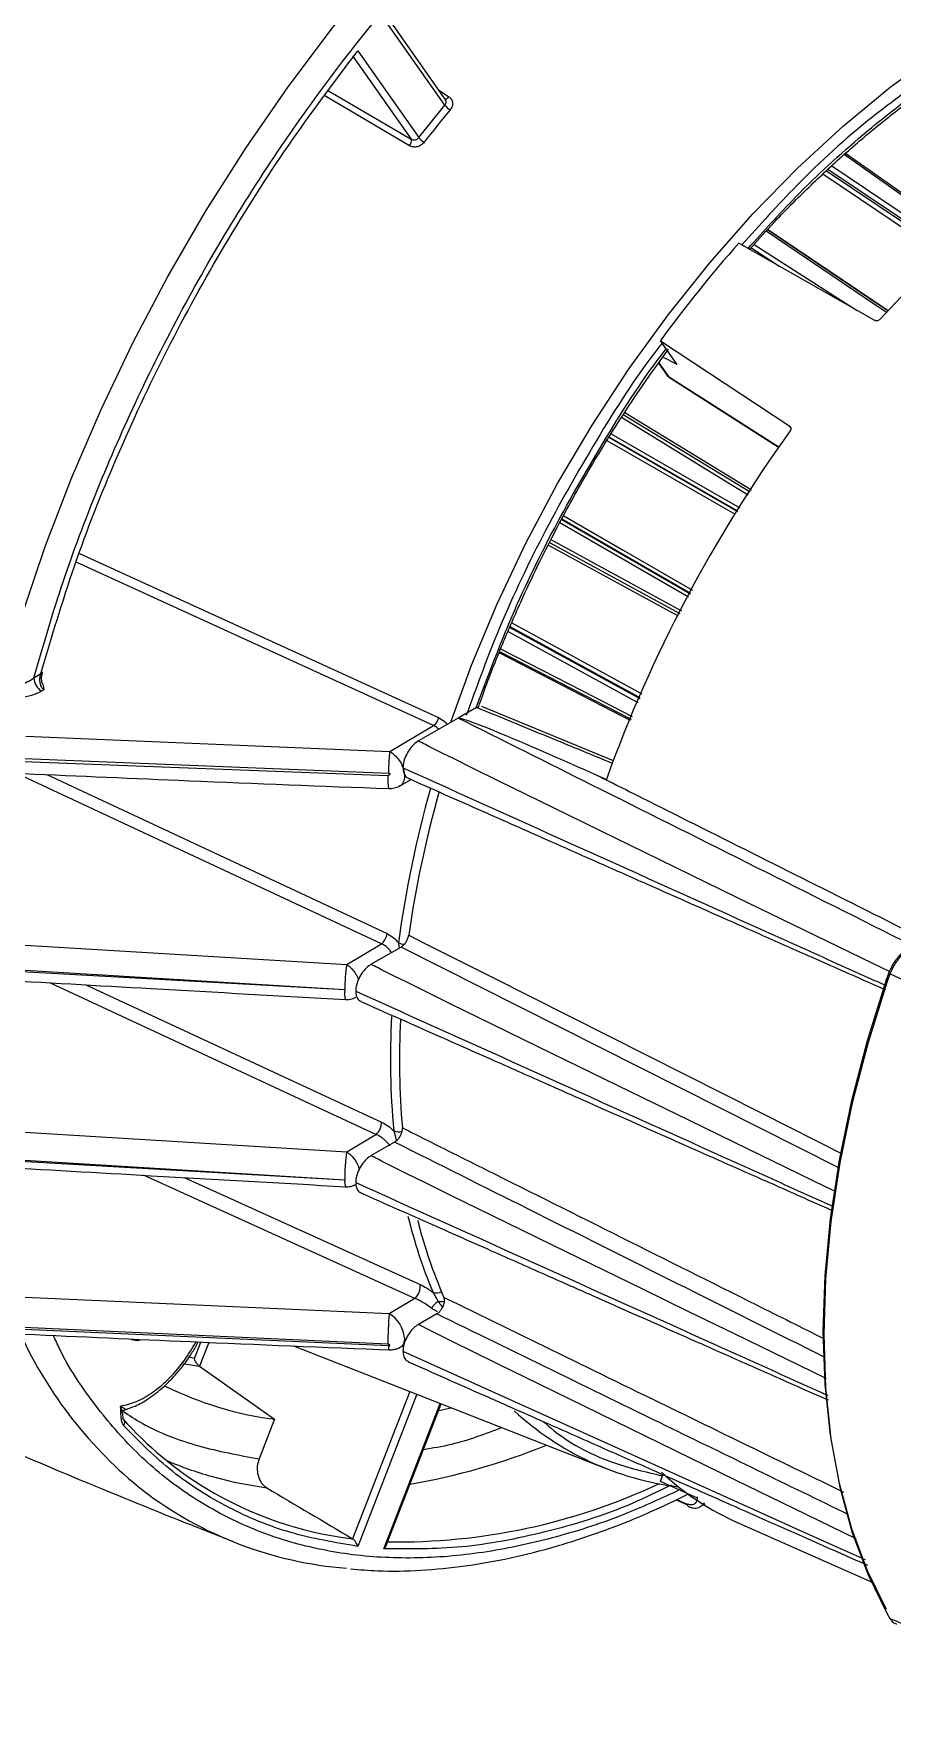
# Model space of a CAD drawing. Extents: x 16.5 to 113.1, y 4.4 to 84.5.
# Drawn here: x 83.728 to 86.073, y 5.412 to 9.991 of the extents above; entities that cross this region are included whole.
import ezdxf

# ---------------------------------------------------------------- set-up
doc = ezdxf.new("R2010")
doc.units = 0
doc.header["$MEASUREMENT"] = 0
doc.layers.add('OBJECT', color=7, linetype='CONTINUOUS')

msp = doc.modelspace()

# ---------------------------------------------------------------- linework, layer by layer
at = {"layer": 'OBJECT'}
for p, q in [((84.8511, 9.7958), (84.6847, 10.0326)), ((84.8534, 9.8097), (84.6914, 10.0402)), ((84.6132, 9.9437), (84.7796, 9.7069)), ((84.5991, 9.9305), (84.7591, 9.7028)), ((84.7545, 9.6849), (84.5231, 9.8207)), ((84.5336, 9.8351), (84.7591, 9.7028)), ((84.8338, 9.8376), (84.8621, 9.8187)), ((84.7796, 9.7069), (84.8511, 9.7958)), ((86.2672, 9.4362), (85.9447, 9.6639)), ((86.2253, 9.3988), (85.8968, 9.6202)), ((86.2107, 9.3858), (85.8827, 9.6069)), ((85.8929, 9.6165), (86.2213, 9.3952)), ((86.0607, 9.2341), (85.7319, 9.4563)), ((86.0246, 9.2075), (85.6531, 9.4185)), ((85.7658, 9.3545), (85.686, 9.4057)), ((85.4392, 9.1525), (85.7924, 8.9187)), ((85.4848, 9.0876), (85.4392, 9.1525)), ((85.4339, 9.0911), (85.4559, 9.0599)), ((85.4349, 9.0924), (85.4614, 9.0547)), ((85.4848, 9.0876), (85.4457, 9.1072)), ((85.4614, 9.0547), (85.7625, 8.8623)), ((85.4643, 9.0519), (85.762, 8.8616)), ((85.684, 8.7384), (85.3377, 8.9499)), ((85.2993, 8.8884), (85.6499, 8.6863)), ((85.6503, 8.6868), (85.2997, 8.889)), ((85.7954, 8.9145), (85.7924, 8.9187)), ((85.1702, 8.6646), (85.5213, 8.4616)), ((85.5216, 8.4622), (85.1705, 8.6652)), ((83.8537, 8.5717), (84.8339, 8.1231)), ((85.1364, 8.6011), (85.4924, 8.4072)), ((84.8204, 8.1015), (83.8443, 8.5475)), ((85.0281, 8.369), (85.383, 8.1751)), ((85.3839, 8.1772), (85.029, 8.3711)), ((85.0005, 8.3039), (85.3595, 8.1192)), ((83.7289, 8.2316), (83.7482, 8.2432)), ((83.7566, 8.1992), (83.7502, 8.1953)), ((83.7544, 8.2118), (83.7566, 8.1992)), ((84.9375, 8.151), (84.9436, 8.1533)), ((85.3118, 8.0054), (84.9519, 8.1533)), ((84.8874, 8.122), (84.7791, 8.0595)), ((84.9375, 8.151), (84.8874, 8.122)), ((83.7069, 8.0724), (84.7011, 8.0303)), ((84.7011, 8.0303), (84.8204, 8.1015)), ((84.6783, 7.5054), (83.6849, 7.9699)), ((83.7011, 8.0036), (84.6958, 7.9654)), ((83.7029, 8.0111), (84.6979, 7.9719)), ((83.7643, 7.9678), (84.6934, 7.5333)), ((84.7256, 7.9354), (84.7594, 7.9539)), ((85.264, 7.9669), (85.2919, 7.9544)), ((83.6143, 7.5077), (84.5831, 7.4486)), ((84.5831, 7.4486), (84.6783, 7.5054)), ((84.7314, 7.4966), (84.6501, 7.4497)), ((84.7244, 7.5083), (84.7253, 7.4967)), ((85.9284, 6.8926), (84.7314, 7.4966)), ((84.5778, 7.38), (83.6085, 7.4341)), ((83.6089, 7.4389), (84.5778, 7.3807)), ((86.0567, 7.4075), (86.0641, 7.4281)), ((86.0658, 7.4232), (86.0584, 7.4028)), ((84.663, 6.9851), (83.7726, 7.3991)), ((83.8713, 7.3935), (84.6783, 7.0185)), ((83.6138, 6.9962), (84.583, 6.9373)), ((84.583, 6.9373), (84.663, 6.9851)), ((84.7138, 6.9639), (84.6501, 6.9271)), ((84.7116, 6.9948), (84.7193, 6.9665)), ((83.6085, 6.9207), (84.5778, 6.861)), ((84.5778, 6.8604), (83.6089, 6.9163)), ((84.7691, 6.5372), (84.0283, 6.8735)), ((84.1398, 6.8672), (84.7833, 6.5753)), ((84.6084, 6.8485), (84.6099, 6.8494)), ((84.819, 6.5535), (84.8325, 6.5289)), ((84.6991, 6.4954), (83.7052, 6.5396)), ((84.7691, 6.5372), (84.6991, 6.4954)), ((84.6958, 6.4118), (83.7011, 6.458)), ((84.8289, 6.495), (84.7791, 6.4662)), ((84.6977, 6.4075), (83.7029, 6.4526)), ((84.1673, 6.3728), (84.1848, 6.4179)), ((84.1726, 6.4078), (84.1778, 6.4182)), ((84.2066, 6.417), (84.1813, 6.3518)), ((84.1673, 6.3728), (84.1528, 6.3765)), ((84.4375, 6.4075), (85.289, 6.0736)), ((84.7258, 6.4018), (84.7391, 6.4091)), ((84.1404, 6.3589), (84.1807, 6.3523)), ((84.1807, 6.3523), (84.1813, 6.3518)), ((84.1813, 6.3518), (84.3857, 6.2071)), ((84.7551, 6.2829), (84.5991, 5.8808)), ((84.7743, 6.2754), (84.6132, 5.86)), ((83.9689, 6.2316), (83.9659, 6.243)), ((83.9707, 6.2313), (83.9811, 6.2334)), ((84.6847, 5.8536), (84.8385, 6.2502)), ((84.6912, 5.8625), (84.8412, 6.2492)), ((84.8342, 6.2309), (84.8677, 6.2388)), ((84.3857, 6.2071), (84.3437, 6.0988)), ((85.4392, 6.0374), (85.4464, 6.056)), ((85.5408, 5.9917), (85.4392, 6.0374)), ((85.4825, 5.9875), (85.5132, 5.9737)), ((85.4845, 5.9884), (85.5125, 5.9756)), ((85.5479, 5.969), (85.5614, 5.976)), ((85.6533, 5.9233), (86.0189, 5.7615)), ((84.599, 5.8808), (84.5991, 5.8808)), ((86.0584, 5.676), (86.0658, 5.6635))]:
    msp.add_line(p, q, dxfattribs=at)
at = {"layer": 'OBJECT', "flags": 128}
for points in [[(83.6438, 8.2171), (83.6975, 8.4035), (83.7602, 8.5906), (83.8317, 8.7774), (83.9116, 8.9631), (83.9996, 9.1469), (84.0952, 9.3278), (84.198, 9.5051), (84.3075, 9.6779), (84.4232, 9.8454), (84.5446, 10.0069), (84.6711, 10.1615), (84.8021, 10.3086), (84.9371, 10.4475), (85.0753, 10.5776), (85.2162, 10.6981), (85.359, 10.8087), (85.5032, 10.9087)], [(87.39, 9.9907), (87.273, 9.9796), (87.1524, 9.9557), (87.0292, 9.919), (86.9039, 9.8698), (86.7775, 9.8084), (86.6506, 9.7351), (86.5242, 9.6506), (86.399, 9.5552), (86.2757, 9.4495), (86.1552, 9.3344), (86.0381, 9.2103)], [(84.8673, 8.1104), (84.9238, 8.266), (84.9938, 8.4339), (85.0723, 8.5999), (85.1589, 8.7629), (85.253, 8.922), (85.354, 9.0761), (85.4612, 9.2242), (85.5741, 9.3654), (85.6919, 9.4989), (85.8138, 9.6237), (85.939, 9.7391), (86.0668, 9.8444), (86.1964, 9.9388)], [(85.9072, 9.6299), (86.1357, 9.4759), (86.2359, 9.4083)], [(86.2637, 9.4331), (86.2487, 9.4437), (85.9412, 9.6608)], [(86.0566, 9.2297), (86.0266, 9.2499), (85.7278, 9.4518)], [(85.732, 9.4563), (85.9028, 9.3409), (86.0608, 9.2342)], [(85.695, 9.4155), (85.9134, 9.2753), (85.9767, 9.2347)], [(85.4559, 9.0599), (85.4578, 9.0576), (85.4614, 9.0547)], [(85.4643, 9.0519), (85.4637, 9.0523), (85.4614, 9.0547)], [(85.679, 8.7308), (85.6284, 8.7617), (85.3328, 8.9423)], [(85.3421, 8.9566), (85.5033, 8.8582), (85.6884, 8.7452)], [(85.3052, 8.8981), (85.5178, 8.7756), (85.6562, 8.6958)], [(85.6441, 8.6774), (85.6188, 8.692), (85.2938, 8.8793)], [(85.5163, 8.4521), (85.4645, 8.4821), (85.165, 8.6552)], [(85.1756, 8.6745), (85.338, 8.5806), (85.5266, 8.4715)], [(85.1405, 8.6093), (85.3565, 8.4916), (85.4967, 8.4152)], [(85.4887, 8.4001), (85.4631, 8.414), (85.1328, 8.594)], [(85.0337, 8.3821), (85.2026, 8.2899), (85.3885, 8.1883)], [(85.3783, 8.1639), (85.3308, 8.1898), (85.0233, 8.3579)], [(85.3579, 8.1152), (85.338, 8.1254), (84.999, 8.2999)], [(85.0033, 8.311), (85.2263, 8.1962), (85.3625, 8.1261)], [(83.7502, 8.2489), (83.7509, 8.2482), (83.7518, 8.247), (83.7522, 8.246), (83.752, 8.245), (83.7512, 8.2442), (83.75, 8.2436), (83.7482, 8.2432)], [(86.0649, 7.4296), (86.0188, 7.4521), (85.7703, 7.5729), (85.6461, 7.6333), (85.5219, 7.6938), (85.2738, 7.8149), (85.1085, 7.8958), (84.9984, 7.9499), (84.925, 7.9861), (84.8762, 8.0102), (84.8436, 8.0264), (84.8219, 8.0373), (84.8075, 8.0445), (84.7979, 8.0494), (84.7915, 8.0527), (84.7873, 8.0549), (84.7845, 8.0563), (84.7826, 8.0573), (84.7814, 8.058), (84.7806, 8.0585), (84.7801, 8.0588), (84.7797, 8.059), (84.7795, 8.0592), (84.7793, 8.0593), (84.7792, 8.0593), (84.7792, 8.0594), (84.7791, 8.0594), (84.7791, 8.0594), (84.7791, 8.0595), (84.7791, 8.0595), (84.7791, 8.0595), (84.7791, 8.0595), (84.7791, 8.0595), (84.7791, 8.0595)], [(84.7524, 7.5289), (84.7983, 7.5058), (84.9818, 7.4131), (85.716, 7.0426), (85.9355, 6.9319)], [(85.917, 6.829), (85.8898, 6.8422), (85.6412, 6.9631), (85.517, 7.0235), (85.3929, 7.084), (85.1448, 7.2051), (84.9795, 7.286), (84.8694, 7.3401), (84.796, 7.3762), (84.7471, 7.4004), (84.7146, 7.4166), (84.6929, 7.4274), (84.6785, 7.4347), (84.6689, 7.4396), (84.6625, 7.4428), (84.6583, 7.445), (84.6555, 7.4465), (84.6536, 7.4475), (84.6524, 7.4482), (84.6516, 7.4487), (84.651, 7.449), (84.6507, 7.4492), (84.6505, 7.4493), (84.6503, 7.4494), (84.6502, 7.4495), (84.6501, 7.4496), (84.6501, 7.4496), (84.6501, 7.4496), (84.6501, 7.4496), (84.6501, 7.4497), (84.6501, 7.4497), (84.6501, 7.4497), (84.6501, 7.4497), (84.6501, 7.4497)], [(86.0641, 7.4281), (86.063, 7.428), (86.0622, 7.4277), (86.0618, 7.4272), (86.0619, 7.4266), (86.0623, 7.4258), (86.0631, 7.425), (86.0643, 7.4241), (86.0658, 7.4232)], [(86.0567, 5.6878), (86.0046, 5.7933), (85.9616, 5.9083), (85.9279, 6.0319), (85.9036, 6.1636), (85.889, 6.3026), (85.8841, 6.448), (85.889, 6.599), (85.9036, 6.7549), (85.9279, 6.9145), (85.9616, 7.0772), (86.0046, 7.2418), (86.0567, 7.4075)], [(86.0584, 7.4028), (86.0061, 7.2364), (85.9628, 7.0711), (85.929, 6.9078), (85.9046, 6.7475), (85.8899, 6.591), (85.8851, 6.4394), (85.8899, 6.2933), (85.9046, 6.1538), (85.929, 6.0216), (85.9628, 5.8974), (86.0061, 5.782), (86.0584, 5.676)], [(86.0567, 7.4075), (86.0556, 7.4073), (86.0548, 7.4071), (86.0544, 7.4066), (86.0544, 7.406), (86.0548, 7.4053), (86.0557, 7.4045), (86.0569, 7.4037), (86.0584, 7.4028)], [(85.893, 6.3181), (85.8898, 6.3197), (85.6412, 6.4405), (85.517, 6.5009), (85.3929, 6.5614), (85.1448, 6.6825), (84.9795, 6.7634), (84.8694, 6.8175), (84.796, 6.8537), (84.7471, 6.8778), (84.7146, 6.894), (84.6929, 6.9049), (84.6785, 6.9121), (84.6689, 6.917), (84.6625, 6.9203), (84.6583, 6.9225), (84.6555, 6.9239), (84.6536, 6.9249), (84.6524, 6.9256), (84.6516, 6.9261), (84.651, 6.9264), (84.6507, 6.9266), (84.6505, 6.9268), (84.6503, 6.9269), (84.6502, 6.9269), (84.6501, 6.927), (84.6501, 6.927), (84.6501, 6.927), (84.6501, 6.9271), (84.6501, 6.9271), (84.6501, 6.9271), (84.6501, 6.9271), (84.6501, 6.9271), (84.6501, 6.9271)], [(85.9734, 5.8809), (85.7703, 5.9796), (85.6461, 6.0401), (85.5219, 6.1006), (85.2738, 6.2217), (85.1085, 6.3026), (84.9984, 6.3566), (84.925, 6.3928), (84.8762, 6.417), (84.8436, 6.4332), (84.8219, 6.444), (84.8075, 6.4513), (84.7979, 6.4561), (84.7915, 6.4594), (84.7873, 6.4616), (84.7845, 6.4631), (84.7826, 6.4641), (84.7814, 6.4648), (84.7806, 6.4652), (84.7801, 6.4655), (84.7797, 6.4657), (84.7795, 6.4659), (84.7793, 6.466), (84.7792, 6.4661), (84.7792, 6.4661), (84.7791, 6.4662), (84.7791, 6.4662), (84.7791, 6.4662), (84.7791, 6.4662), (84.7791, 6.4662), (84.7791, 6.4662), (84.7791, 6.4662), (84.7791, 6.4662)], [(84.0246, 6.4245), (84.0124, 6.4214), (83.9957, 6.4245)], [(84.7367, 6.3928), (85.713, 5.9524), (85.8107, 5.9083), (85.9083, 5.8643), (85.998, 5.8238)], [(84.2128, 6.0514), (84.2762, 6.0355), (84.3651, 6.0199)]]:
    msp.add_lwpolyline(points, dxfattribs=at)
at = {"layer": 'OBJECT'}
for centre, radius, start, end in [((84.8514, 9.8257), 0.0128, 268.8975, 326.8439), ((87.9001, 7.2705), 3.9396, 140.3805, 142.0304), ((84.893, 9.8273), 0.0524, 216.8578, 238.2434), ((84.7401, 9.6981), 0.0196, 317.4257, 13.7178), ((84.8268, 9.7473), 0.0621, 220.599, 238.5845), ((88.4515, 6.95), 3.7316, 138.5845, 143.8264), ((85.4804, 9.0772), 0.03, 215.1007, 237.4179), ((88.9278, 6.6456), 3.8643, 144.1964, 160.2026), ((83.7757, 8.2346), 0.0469, 183.675, 237.0182), ((84.8208, 7.9524), 0.1257, 174.0492, 190.6093), ((87.7678, 7.0989), 3.0708, 164.2994, 172.3378), ((87.7993, 7.09), 3.0784, 164.378, 171.8038), ((84.6491, 7.5393), 0.0447, 310.7093, 352.2927), ((84.7441, 7.5518), 0.0477, 245.6373, 265.4639), ((85.0957, 7.3747), 0.5179, 171.8052, 179.3436), ((84.6306, 7.3713), 0.0536, 170.6023, 199.4931), ((86.816, 7.1902), 2.1135, 176.8361, 185.3046), ((86.8353, 7.1862), 2.1082, 176.9433, 184.9853), ((84.6348, 7.0183), 0.0436, 310.4596, 0.2806), ((84.7249, 7.0283), 0.036, 248.2573, 285.0256), ((85.0986, 6.8635), 0.5209, 171.8491, 180.2729), ((84.6161, 6.856), 0.0386, 173.4619, 200.9715), ((86.0327, 7.07), 1.319, 193.4947, 203.0526), ((86.0308, 7.0606), 1.2917, 193.9007, 203.7652), ((84.7429, 6.5686), 0.0409, 309.788, 9.3725), ((84.8287, 6.5807), 0.0288, 250.3887, 297.5958), ((84.8804, 6.4633), 0.0812, 126.1796, 144.3985), ((84.8383, 6.5707), 0.0422, 262.0925, 286.3076), ((85.4559, 6.4233), 0.7602, 174.5567, 180.8672), ((84.6556, 6.4217), 0.0856, 5.0381, 59.4065), ((84.7628, 6.934), 1.1789, 204.761, 231.4044), ((84.5116, 7.1572), 0.9584, 243.7304, 262.4506), ((85.5837, 6.8165), 0.7992, 227.1854, 263.1464), ((83.9652, 6.1983), 0.0121, 317.2011, 53.3296), ((84.7195, 6.8715), 0.9992, 221.606, 238.6827), ((84.4423, 7.8265), 1.824, 279.907, 292.0987), ((84.4867, 7.0131), 0.9999, 246.6795, 254.1031), ((85.9627, 6.6212), 0.7634, 227.0485, 246.09), ((84.6646, 6.8469), 1.0498, 232.6244, 265.5086), ((84.721, 6.8846), 1.0112, 238.9948, 263.0664), ((84.7234, 7.5508), 1.6785, 269.0336, 295.1436), ((85.5209, 5.9758), 0.00839, 181.2409, 242.5004)]:
    msp.add_arc(centre, radius, start, end, dxfattribs=at)
msp.add_ellipse((185.5671, -48.0847), major_axis=(146.8845, -83.2202), ratio=0.022714, start_param=3.965241, end_param=3.967435, dxfattribs=at)
for points, knots in [([(83.7289, 8.2316), (83.7528, 8.3139), (83.801, 8.4798), (83.8946, 8.7315), (84.0047, 8.9856), (84.1321, 9.239), (84.2755, 9.4882), (84.4329, 9.7291), (84.6021, 9.9584), (84.7811, 10.1732), (84.9666, 10.3703), (85.156, 10.5474), (85.3468, 10.705), (85.4751, 10.7932), (85.5387, 10.837)], [0, 0, 0, 0, 0.080321, 0.16194, 0.244772, 0.329378, 0.414487, 0.5, 0.585518, 0.670628, 0.755228, 0.838065, 0.919682, 1, 1, 1, 1]), ([(85.6786, 9.404), (85.7213, 9.4516), (85.8222, 9.5642), (85.9901, 9.7168), (86.1755, 9.862), (86.3605, 9.9808), (86.5455, 10.0756), (86.7309, 10.1445), (86.9019, 10.1864), (87.0056, 10.1902), (87.0511, 10.1919)], [0, 0, 0, 0, 0.099341, 0.235057, 0.36757, 0.496648, 0.625716, 0.758229, 0.893954, 1, 1, 1, 1]), ([(85.682, 9.4012), (85.7018, 9.4233), (85.7512, 9.4785), (85.8334, 9.5617), (85.9283, 9.6511), (86.0261, 9.7352), (86.126, 9.8135), (86.2274, 9.8853), (86.3298, 9.95), (86.4325, 10.0073), (86.5352, 10.0569), (86.6374, 10.0983), (86.7385, 10.1315), (86.8382, 10.1556), (86.9187, 10.1698), (86.9648, 10.1725), (86.9793, 10.1734)], [0, 0, 0, 0, 0.048612, 0.121672, 0.19583, 0.270811, 0.346413, 0.422488, 0.498933, 0.575679, 0.652692, 0.729972, 0.80755, 0.885499, 0.96394, 1, 1, 1, 1]), ([(83.7482, 8.2432), (83.7773, 8.3411), (83.8356, 8.5378), (83.9525, 8.8344), (84.0897, 9.1283), (84.2475, 9.4143), (84.4212, 9.6891), (84.5494, 9.859), (84.6132, 9.9437)], [0, 0, 0, 0, 0.165461, 0.332207, 0.5, 0.667784, 0.834534, 1, 1, 1, 1]), ([(84.8511, 9.7958), (84.8521, 9.7974), (84.8542, 9.8005), (84.8547, 9.8058), (84.8533, 9.8099), (84.8513, 9.8127), (84.8498, 9.814), (84.849, 9.8146)], [0, 0, 0, 0, 0.24812, 0.499397, 0.73019, 0.860284, 1, 1, 1, 1]), ([(84.8621, 9.8187), (84.8646, 9.8165), (84.8697, 9.8121), (84.8727, 9.8025), (84.8716, 9.792), (84.8675, 9.7858), (84.8654, 9.7827)], [0, 0, 0, 0, 0.250088, 0.499956, 0.749358, 1, 1, 1, 1]), ([(86.1245, 9.8433), (86.0869, 9.8156), (85.9802, 9.7373), (85.8236, 9.5938), (85.7109, 9.4687), (85.6614, 9.4138)], [0, 0, 0, 0, 0.233943, 0.663952, 1, 1, 1, 1]), ([(84.7944, 9.6943), (84.7917, 9.6915), (84.7864, 9.6859), (84.7754, 9.6815), (84.7641, 9.6807), (84.7577, 9.6835), (84.7545, 9.6849)], [0, 0, 0, 0, 0.249981, 0.499781, 0.749125, 1, 1, 1, 1]), ([(84.7591, 9.7028), (84.76, 9.7023), (84.7617, 9.7014), (84.7654, 9.7005), (84.7701, 9.7006), (84.7756, 9.7026), (84.7782, 9.7055), (84.7796, 9.7069)], [0, 0, 0, 0, 0.139821, 0.270034, 0.501057, 0.752076, 1, 1, 1, 1]), ([(86.0381, 9.2103), (86.0373, 9.2096), (86.0357, 9.208), (86.0325, 9.2067), (86.0292, 9.2062), (86.0264, 9.2066), (86.025, 9.2073), (86.0246, 9.2075)], [0, 0, 0, 0, 0.219651, 0.439261, 0.659735, 0.880539, 1, 1, 1, 1]), ([(85.4439, 9.1458), (85.4401, 9.1409), (85.3748, 9.0582), (85.263, 8.8814), (85.1149, 8.6208), (84.9955, 8.3676), (84.9361, 8.2031), (84.9093, 8.1286)], [0, 0, 0, 0, 0.016382, 0.277138, 0.535641, 0.789754, 1, 1, 1, 1]), ([(84.9375, 8.1525), (84.9663, 8.2299), (85.0275, 8.394), (85.1471, 8.6422), (85.2905, 8.89), (85.395, 9.054), (85.4541, 9.1288), (85.455, 9.13)], [0, 0, 0, 0, 0.2273388, 0.4821413, 0.7389794, 0.9958014, 1, 1, 1, 1]), ([(84.9436, 8.1533), (84.9468, 8.1628), (84.9651, 8.2169), (85.0031, 8.3123), (85.054, 8.4315), (85.1025, 8.5345), (85.1596, 8.6481), (85.2309, 8.7783), (85.3033, 8.8976), (85.3684, 8.9972), (85.4145, 9.0652), (85.4493, 9.1124), (85.4617, 9.1291)], [0, 0, 0, 0, 0.028157, 0.159026, 0.280838, 0.380701, 0.466441, 0.623275, 0.778623, 0.840633, 0.943537, 1, 1, 1, 1]), ([(85.7924, 8.9187), (85.7931, 8.9181), (85.7946, 8.9168), (85.7957, 8.914), (85.7958, 8.9109), (85.795, 8.9082), (85.7941, 8.9068), (85.7937, 8.9063)], [0, 0, 0, 0, 0.219744, 0.439446, 0.659967, 0.880756, 1, 1, 1, 1]), ([(83.7482, 8.2432), (83.747, 8.2392), (83.7446, 8.2312), (83.7449, 8.2202), (83.7469, 8.2121), (83.7495, 8.2066), (83.7527, 8.2021), (83.7553, 8.2001), (83.7566, 8.1992)], [0, 0, 0, 0, 0.250064, 0.499105, 0.634955, 0.762997, 0.884268, 1, 1, 1, 1]), ([(83.7549, 8.2121), (83.7538, 8.2141), (83.7509, 8.2199), (83.7496, 8.232), (83.7513, 8.2409), (83.7521, 8.2454)], [0, 0, 0, 0, 0.208804, 0.598259, 1, 1, 1, 1]), ([(83.6438, 8.2171), (83.6468, 8.216), (83.653, 8.2136), (83.6639, 8.2119), (83.6759, 8.2117), (83.6918, 8.2137), (83.7111, 8.2197), (83.7229, 8.2276), (83.7289, 8.2316)], [0, 0, 0, 0, 0.1169065, 0.238658, 0.3663335, 0.5008519, 0.7502482, 1, 1, 1, 1]), ([(83.7502, 8.1953), (83.7414, 8.191), (83.7239, 8.1823), (83.6905, 8.1768), (83.6557, 8.1778), (83.6362, 8.1849), (83.6265, 8.1884)], [0, 0, 0, 0, 0.250172, 0.500067, 0.749913, 1, 1, 1, 1]), ([(84.8339, 8.1231), (84.8332, 8.121), (84.8318, 8.1167), (84.8284, 8.1105), (84.8245, 8.1051), (84.8217, 8.1027), (84.8204, 8.1015)], [0, 0, 0, 0, 0.245198, 0.500042, 0.75487, 1, 1, 1, 1]), ([(84.8339, 8.1231), (84.8396, 8.1201), (84.8482, 8.1155), (84.8546, 8.1073), (84.8568, 8.1044)], [0, 0, 0, 0, 0.6497056, 1, 1, 1, 1]), ([(84.8874, 8.122), (84.8875, 8.1221), (84.8878, 8.1222), (84.8887, 8.1223), (84.8917, 8.1221), (84.9024, 8.1193), (84.9416, 8.1056), (85.0654, 8.0549), (85.1786, 8.0048), (85.264, 7.9669)], [0, 0, 0, 0, 0.000975, 0.002308, 0.005825, 0.020094, 0.076658, 0.30233, 1, 1, 1, 1]), ([(86.1006, 7.5143), (85.8179, 7.6559), (85.4134, 7.8584), (85.009, 8.061), (84.8874, 8.122)], [0, 0, 0, 0, 0.699038, 1, 1, 1, 1]), ([(85.3087, 7.9981), (85.2545, 8.0204), (85.1307, 8.0713), (85.007, 8.1223), (84.9375, 8.151)], [0, 0, 0, 0, 0.438001, 1, 1, 1, 1]), ([(84.8342, 8.0913), (84.8329, 8.0928), (84.8291, 8.0974), (84.8239, 8.0998), (84.8204, 8.1015)], [0, 0, 0, 0, 0.3285079, 1, 1, 1, 1]), ([(84.6979, 7.9719), (84.6981, 7.9771), (84.6983, 7.9878), (84.6991, 8.0044), (84.7001, 8.0195), (84.7008, 8.0267), (84.7011, 8.0303)], [0, 0, 0, 0, 0.243823, 0.5, 0.756179, 1, 1, 1, 1]), ([(84.7011, 8.0303), (84.7011, 8.0303), (84.7012, 8.0302), (84.7013, 8.0302), (84.7017, 8.03), (84.703, 8.0292), (84.7081, 8.026), (84.7181, 8.0177), (84.7304, 8.0019), (84.7391, 7.982), (84.742, 7.9621), (84.7381, 7.9465), (84.7322, 7.9376), (84.7272, 7.9365), (84.7267, 7.9364)], [0, 0, 0, 0, 0.000383, 0.00107, 0.00336, 0.011605, 0.042735, 0.163215, 0.327067, 0.490408, 0.655001, 0.820868, 0.981893, 1, 1, 1, 1]), ([(84.7791, 8.0595), (84.7747, 8.0565), (84.7655, 8.0503), (84.753, 8.0351), (84.7431, 8.0173), (84.7375, 8.0001), (84.7369, 7.9902), (84.7367, 7.986)], [0, 0, 0, 0, 0.19834, 0.412973, 0.627088, 0.843128, 1, 1, 1, 1]), ([(83.7029, 7.9704), (83.8528, 7.9638), (84.1841, 7.949), (84.5157, 7.9363), (84.6973, 7.9293)], [0, 0, 0, 0, 0.452485, 1, 1, 1, 1]), ([(84.6979, 7.9719), (84.6985, 7.9718), (84.6993, 7.9717), (84.7001, 7.9712), (84.7006, 7.9707), (84.701, 7.9701), (84.7012, 7.9694), (84.7011, 7.9687), (84.7008, 7.9678), (84.7, 7.9668), (84.6987, 7.966), (84.6973, 7.9655), (84.6963, 7.9654), (84.6958, 7.9654)], [0, 0, 0, 0, 0.133104, 0.191567, 0.248259, 0.311452, 0.370761, 0.432305, 0.501531, 0.620748, 0.7521, 0.8756, 1, 1, 1, 1]), ([(84.7367, 7.986), (84.7371, 7.9812), (84.738, 7.9712), (84.7435, 7.9615), (84.7493, 7.9592), (84.7514, 7.9583)], [0, 0, 0, 0, 0.367746, 0.765701, 1, 1, 1, 1]), ([(84.7367, 7.986), (85.0622, 7.8393), (85.4202, 7.6778), (85.8107, 7.5016), (85.9084, 7.4576), (85.9887, 7.421), (86.0375, 7.3997), (86.0533, 7.3928)], [0, 0, 0, 0, 0.741873, 0.816061, 0.890248, 0.964435, 1, 1, 1, 1]), ([(84.6973, 7.9293), (84.7, 7.9293), (84.7052, 7.9294), (84.713, 7.9309), (84.7205, 7.933), (84.7249, 7.9351), (84.7271, 7.9362)], [0, 0, 0, 0, 0.267105, 0.513498, 0.752417, 1, 1, 1, 1]), ([(84.751, 7.9576), (84.8185, 7.9277), (84.945, 7.8716), (85.1223, 7.793), (85.2744, 7.7255), (85.4013, 7.6693), (85.5057, 7.623), (85.6031, 7.5798), (85.7107, 7.5321), (85.8428, 7.4735), (85.9599, 7.4216), (86.0329, 7.3892), (86.0533, 7.3802)], [0, 0, 0, 0, 0.155617, 0.291855, 0.408708, 0.506171, 0.584243, 0.649202, 0.730485, 0.831841, 0.953265, 1, 1, 1, 1]), ([(85.264, 7.9669), (85.2794, 7.9592), (85.3561, 7.9207), (85.6406, 7.7781), (85.9099, 7.6431), (86.1178, 7.5389)], [0, 0, 0, 0, 0.0539192, 0.2695963, 1, 1, 1, 1]), ([(84.6934, 7.5333), (84.699, 7.5302), (84.7103, 7.524), (84.7197, 7.5136), (84.7244, 7.5083)], [0, 0, 0, 0, 0.500461, 1, 1, 1, 1]), ([(84.7314, 7.4966), (84.7338, 7.4983), (84.7386, 7.5016), (84.745, 7.5095), (84.7498, 7.5186), (84.7518, 7.5252), (84.7523, 7.5285), (84.7524, 7.5289)], [0, 0, 0, 0, 0.242891, 0.4858, 0.728124, 0.969548, 1, 1, 1, 1]), ([(84.7052, 7.4815), (84.7051, 7.4817), (84.7031, 7.4857), (84.6974, 7.4921), (84.6885, 7.5003), (84.6817, 7.5037), (84.6783, 7.5054)], [0, 0, 0, 0, 0.02083, 0.343816, 0.66693, 1, 1, 1, 1]), ([(86.0641, 7.4281), (86.0684, 7.4373), (86.0768, 7.4556), (86.097, 7.4797), (86.1138, 7.494), (86.1231, 7.4997), (86.1251, 7.5009)], [0, 0, 0, 0, 0.3048188, 0.6095293, 0.915797, 1, 1, 1, 1]), ([(86.1323, 7.5038), (86.1242, 7.4982), (86.108, 7.487), (86.0853, 7.461), (86.0719, 7.4386), (86.0668, 7.4258), (86.0658, 7.4232)], [0, 0, 0, 0, 0.30705, 0.614016, 0.922363, 1, 1, 1, 1]), ([(84.5831, 7.4486), (84.5859, 7.4467), (84.5916, 7.4429), (84.5993, 7.435), (84.6059, 7.4264), (84.6116, 7.4172), (84.6138, 7.4108), (84.6148, 7.4076)], [0, 0, 0, 0, 0.2176465, 0.4258116, 0.6244763, 0.8136345, 1, 1, 1, 1]), ([(84.6501, 7.4497), (84.6457, 7.4467), (84.6365, 7.4404), (84.624, 7.4253), (84.6141, 7.4075), (84.6085, 7.3902), (84.6079, 7.3804), (84.6076, 7.3762)], [0, 0, 0, 0, 0.19834, 0.412972, 0.627088, 0.843128, 1, 1, 1, 1]), ([(86.6529, 7.1527), (86.6, 7.177), (86.4043, 7.2671), (86.2086, 7.3573), (86.0658, 7.4232)], [0, 0, 0, 0, 0.269854, 1, 1, 1, 1]), ([(83.6109, 7.4083), (83.7571, 7.4), (84.0801, 7.3816), (84.4032, 7.3634), (84.5801, 7.3534)], [0, 0, 0, 0, 0.452487, 1, 1, 1, 1]), ([(84.5778, 7.3807), (84.5779, 7.3807), (84.578, 7.3807), (84.5781, 7.3806), (84.5782, 7.3806), (84.5782, 7.3805), (84.5782, 7.3805), (84.5783, 7.3804), (84.5782, 7.3803), (84.5782, 7.3802), (84.5782, 7.3801), (84.5781, 7.3801), (84.5779, 7.38), (84.5778, 7.38), (84.5778, 7.38)], [0, 0, 0, 0, 0.156108, 0.22009, 0.277027, 0.329475, 0.381608, 0.436318, 0.497329, 0.61508, 0.669958, 0.725281, 0.84818, 1, 1, 1, 1]), ([(84.6076, 7.3762), (84.6081, 7.3714), (84.6089, 7.3614), (84.6145, 7.3517), (84.6202, 7.3493), (84.6224, 7.3485)], [0, 0, 0, 0, 0.367745, 0.765702, 1, 1, 1, 1]), ([(84.6076, 7.3762), (84.9331, 7.2294), (85.2912, 7.068), (85.6816, 6.8918), (85.7794, 6.8478), (85.8549, 6.8133), (85.8989, 6.7941), (85.9098, 6.7893)], [0, 0, 0, 0, 0.749993, 0.824993, 0.899992, 0.974992, 1, 1, 1, 1]), ([(84.5797, 7.3537), (84.5819, 7.3535), (84.5862, 7.3532), (84.5937, 7.3543), (84.6013, 7.3564), (84.6059, 7.3586), (84.6082, 7.3597)], [0, 0, 0, 0, 0.2605219, 0.5034225, 0.7439884, 1, 1, 1, 1]), ([(84.622, 7.3478), (84.6867, 7.3191), (84.8081, 7.2653), (84.9781, 7.1899), (85.1239, 7.1252), (85.2456, 7.0713), (85.3456, 7.0269), (85.4389, 6.9856), (85.5421, 6.9399), (85.6686, 6.8836), (85.7903, 6.8302), (85.8718, 6.793), (85.9043, 6.7794), (85.9078, 6.7779)], [0, 0, 0, 0, 0.151126, 0.283428, 0.396905, 0.491554, 0.567374, 0.630455, 0.709388, 0.807817, 0.925739, 0.992007, 1, 1, 1, 1]), ([(81.381, 7.188), (81.5044, 7.1249), (81.823, 6.962), (82.3425, 6.712), (82.9383, 6.4367), (83.5387, 6.1746), (83.9832, 5.9872), (84.2285, 5.891), (84.2713, 5.8742)], [0, 0, 0, 0, 0.130616, 0.337271, 0.543813, 0.750208, 0.956422, 1, 1, 1, 1]), ([(84.6783, 7.0185), (84.6841, 7.0154), (84.6956, 7.0094), (84.7063, 6.9996), (84.7116, 6.9948)], [0, 0, 0, 0, 0.500843, 1, 1, 1, 1]), ([(84.7014, 6.9542), (84.6981, 6.9582), (84.6928, 6.9648), (84.683, 6.9734), (84.6734, 6.9803), (84.6663, 6.9836), (84.663, 6.9851)], [0, 0, 0, 0, 0.307389, 0.4994, 0.766202, 1, 1, 1, 1]), ([(84.7138, 6.9639), (84.7162, 6.9656), (84.721, 6.9689), (84.7274, 6.9768), (84.7322, 6.9858), (84.7351, 6.9951), (84.735, 7.0004), (84.735, 7.003)], [0, 0, 0, 0, 0.203183, 0.406387, 0.609063, 0.81092, 1, 1, 1, 1]), ([(85.8891, 6.3756), (85.6191, 6.5108), (85.2273, 6.7068), (84.8356, 6.9029), (84.7138, 6.9639)], [0, 0, 0, 0, 0.689202, 1, 1, 1, 1]), ([(84.735, 7.003), (84.7504, 6.9953), (84.8271, 6.9569), (85.1494, 6.7956), (85.5175, 6.6115), (85.8243, 6.4581), (85.8855, 6.4275)], [0, 0, 0, 0, 0.040022, 0.20011, 0.840462, 1, 1, 1, 1]), ([(84.583, 6.9373), (84.5863, 6.9351), (84.5925, 6.9309), (84.601, 6.9218), (84.6077, 6.9123), (84.6137, 6.9014), (84.616, 6.8938), (84.6173, 6.8894)], [0, 0, 0, 0, 0.216658, 0.417707, 0.603147, 0.772945, 1, 1, 1, 1]), ([(84.6501, 6.9271), (84.6457, 6.9241), (84.6365, 6.9178), (84.624, 6.9027), (84.6141, 6.8849), (84.6085, 6.8677), (84.6079, 6.8578), (84.6076, 6.8536)], [0, 0, 0, 0, 0.198339, 0.412971, 0.627086, 0.843128, 1, 1, 1, 1]), ([(83.6113, 6.8973), (83.7574, 6.889), (84.0803, 6.8705), (84.4033, 6.8522), (84.5801, 6.8422)], [0, 0, 0, 0, 0.452469, 1, 1, 1, 1]), ([(84.5778, 6.861), (84.5778, 6.861), (84.5779, 6.861), (84.5781, 6.8609), (84.5782, 6.8609), (84.5782, 6.8608), (84.5782, 6.8607), (84.5783, 6.8606), (84.5782, 6.8606), (84.5782, 6.8605), (84.5782, 6.8605), (84.5781, 6.8605), (84.578, 6.8604), (84.5779, 6.8604), (84.5778, 6.8604)], [0, 0, 0, 0, 0.148468, 0.270231, 0.325884, 0.381013, 0.499286, 0.560363, 0.61485, 0.666487, 0.719001, 0.776021, 0.840631, 1, 1, 1, 1]), ([(84.5799, 6.8423), (84.5819, 6.8422), (84.5858, 6.842), (84.5933, 6.8431), (84.6012, 6.8451), (84.606, 6.8474), (84.6085, 6.8486)], [0, 0, 0, 0, 0.23713, 0.469766, 0.717907, 1, 1, 1, 1]), ([(84.6076, 6.8536), (84.6081, 6.8488), (84.6089, 6.8388), (84.6145, 6.8291), (84.6202, 6.8267), (84.6224, 6.8259)], [0, 0, 0, 0, 0.367746, 0.765697, 1, 1, 1, 1]), ([(84.6076, 6.8536), (84.9332, 6.7069), (85.2912, 6.5454), (85.6816, 6.3692), (85.7794, 6.3253), (85.8506, 6.2926), (85.89, 6.2754), (85.8966, 6.2725)], [0, 0, 0, 0, 0.757612, 0.833373, 0.909135, 0.984896, 1, 1, 1, 1]), ([(84.622, 6.8252), (84.6868, 6.7965), (84.8082, 6.7426), (84.9784, 6.6672), (85.1243, 6.6025), (85.246, 6.5485), (85.3462, 6.5041), (85.4396, 6.4627), (85.5428, 6.4169), (85.6695, 6.3607), (85.7904, 6.3071), (85.869, 6.2723), (85.897, 6.2599)], [0, 0, 0, 0, 0.152498, 0.286002, 0.400509, 0.496017, 0.572526, 0.63618, 0.715829, 0.815152, 0.934144, 1, 1, 1, 1]), ([(84.7833, 6.5753), (84.7893, 6.5723), (84.8012, 6.5664), (84.8131, 6.5578), (84.819, 6.5535)], [0, 0, 0, 0, 0.502301, 1, 1, 1, 1]), ([(84.8144, 6.5106), (84.8073, 6.5157), (84.7964, 6.5235), (84.7805, 6.5323), (84.7728, 6.5356), (84.7691, 6.5372)], [0, 0, 0, 0, 0.4980807, 0.7579403, 1, 1, 1, 1]), ([(84.8311, 6.501), (84.8289, 6.5021), (84.8235, 6.5045), (84.8177, 6.5084), (84.8144, 6.5106)], [0, 0, 0, 0, 0.419793, 1, 1, 1, 1]), ([(84.8289, 6.495), (84.8313, 6.4967), (84.8361, 6.5), (84.8425, 6.5079), (84.8474, 6.517), (84.8501, 6.5263), (84.8505, 6.5344), (84.8492, 6.5383), (84.8486, 6.5401)], [0, 0, 0, 0, 0.173467, 0.346959, 0.519882, 0.69192, 0.863321, 1, 1, 1, 1]), ([(84.8325, 6.5289), (84.8332, 6.528), (84.8343, 6.5267), (84.836, 6.5245), (84.8381, 6.5217), (84.8411, 6.5176), (84.8434, 6.5145), (84.8447, 6.5126)], [0, 0, 0, 0, 0.142166, 0.23015, 0.377303, 0.633281, 1, 1, 1, 1]), ([(84.8486, 6.5401), (85.0571, 6.4383), (85.4202, 6.2609), (85.7839, 6.0839), (85.9388, 6.0085)], [0, 0, 0, 0, 0.573959, 1, 1, 1, 1]), ([(84.7791, 6.4662), (84.7747, 6.4632), (84.7655, 6.457), (84.753, 6.4419), (84.7431, 6.424), (84.7375, 6.4068), (84.7369, 6.3969), (84.7367, 6.3928)], [0, 0, 0, 0, 0.19834, 0.412974, 0.627091, 0.843128, 1, 1, 1, 1]), ([(85.9529, 5.9465), (85.7873, 6.0272), (85.4123, 6.2098), (85.0379, 6.3928), (84.8289, 6.495)], [0, 0, 0, 0, 0.441695, 1, 1, 1, 1]), ([(83.7044, 6.4397), (83.8553, 6.4327), (84.1887, 6.4172), (84.5224, 6.4038), (84.7051, 6.3964)], [0, 0, 0, 0, 0.452447, 1, 1, 1, 1]), ([(85.491, 6.0141), (85.443, 5.9919), (85.3302, 5.9395), (85.1544, 5.8828), (84.9641, 5.841), (84.7778, 5.8243), (84.5982, 5.833), (84.4283, 5.8677), (84.2706, 5.9279), (84.1271, 6.013), (83.9994, 6.1204), (83.8904, 6.2499), (83.8184, 6.3558), (83.788, 6.4237), (83.7824, 6.4361)], [0, 0, 0, 0, 0.0656176, 0.1545043, 0.2447242, 0.3368946, 0.4296199, 0.5227883, 0.6159628, 0.7086881, 0.8008526, 0.8910784, 0.979962, 1, 1, 1, 1]), ([(83.9659, 6.243), (83.9803, 6.2464), (84.0095, 6.2533), (84.0559, 6.2808), (84.1005, 6.3193), (84.1407, 6.3659), (84.1618, 6.4013), (84.172, 6.4185)], [0, 0, 0, 0, 0.199997, 0.405799, 0.611601, 0.811598, 1, 1, 1, 1]), ([(84.6977, 6.4075), (84.6983, 6.4075), (84.6991, 6.4075), (84.7, 6.4078), (84.7006, 6.408), (84.701, 6.4084), (84.7011, 6.4089), (84.7011, 6.4093), (84.7008, 6.4099), (84.7, 6.4106), (84.6988, 6.4112), (84.6973, 6.4117), (84.6963, 6.4118), (84.6958, 6.4118)], [0, 0, 0, 0, 0.1357382, 0.1945999, 0.250836, 0.311594, 0.3751405, 0.4380521, 0.5008882, 0.6198025, 0.7509404, 0.873702, 1, 1, 1, 1]), ([(84.7408, 6.4293), (84.7403, 6.4239), (84.7392, 6.4131), (84.7336, 6.4048), (84.729, 6.4037), (84.7286, 6.4037)], [0, 0, 0, 0, 0.483947, 0.9642, 1, 1, 1, 1]), ([(83.9807, 6.2342), (83.989, 6.2369), (84.0096, 6.2436), (84.0438, 6.2638), (84.079, 6.2909), (84.1087, 6.3202), (84.1331, 6.3488), (84.1542, 6.3774), (84.1668, 6.3983), (84.1726, 6.4078)], [0, 0, 0, 0, 0.1161835, 0.2894012, 0.4830681, 0.6287794, 0.7467141, 0.8839282, 1, 1, 1, 1]), ([(84.1807, 6.3523), (84.18, 6.3528), (84.1785, 6.354), (84.1762, 6.3563), (84.1739, 6.3592), (84.1715, 6.3627), (84.169, 6.3675), (84.168, 6.3709), (84.1673, 6.3728)], [0, 0, 0, 0, 0.107056, 0.22422, 0.354623, 0.500521, 0.704582, 1, 1, 1, 1]), ([(84.6992, 6.3973), (84.699, 6.3971), (84.6986, 6.3965), (84.6982, 6.4002), (84.6979, 6.4052), (84.6977, 6.4075)], [0, 0, 0, 0, 0.1646404, 0.6251929, 1, 1, 1, 1]), ([(84.6986, 6.3966), (84.7005, 6.3966), (84.7045, 6.3967), (84.7124, 6.3978), (84.7211, 6.3998), (84.7263, 6.4023), (84.7292, 6.4036)], [0, 0, 0, 0, 0.2107948, 0.4311225, 0.686935, 1, 1, 1, 1]), ([(84.7367, 6.3928), (84.7371, 6.3879), (84.738, 6.3779), (84.7435, 6.3682), (84.7493, 6.3659), (84.7514, 6.365)], [0, 0, 0, 0, 0.367744, 0.765702, 1, 1, 1, 1]), ([(84.751, 6.3643), (84.819, 6.3342), (84.9466, 6.2776), (85.1254, 6.1983), (85.2787, 6.1304), (85.4066, 6.0737), (85.5119, 6.027), (85.6101, 5.9834), (85.7186, 5.9354), (85.8517, 5.8763), (85.95, 5.8327), (86.0039, 5.8088), (86.0047, 5.8085)], [0, 0, 0, 0, 0.162974, 0.305651, 0.428024, 0.53009, 0.611847, 0.679873, 0.764999, 0.871143, 0.9983, 1, 1, 1, 1]), ([(83.9741, 6.1901), (83.9722, 6.1934), (83.9684, 6.2002), (83.967, 6.2192), (83.9663, 6.2335), (83.9659, 6.243)], [0, 0, 0, 0, 0.250394, 0.500241, 1, 1, 1, 1]), ([(83.9659, 6.243), (83.9711, 6.2397), (83.9779, 6.2353), (83.9812, 6.2333), (83.981, 6.2335), (83.9809, 6.2335)], [0, 0, 0, 0, 0.726111, 0.949839, 1, 1, 1, 1]), ([(83.9724, 6.208), (83.9726, 6.2118), (83.973, 6.2178), (83.97, 6.2279), (83.9689, 6.2316)], [0, 0, 0, 0, 0.63322, 1, 1, 1, 1]), ([(83.9725, 6.2289), (83.9897, 6.2177), (84.0531, 6.1767), (84.1763, 6.1303), (84.288, 6.1093), (84.3437, 6.0988)], [0, 0, 0, 0, 0.157877, 0.579995, 1, 1, 1, 1]), ([(84.6132, 5.86), (84.5512, 5.8705), (84.427, 5.8916), (84.2586, 5.9622), (84.1044, 6.0582), (84.0174, 6.1462), (83.9741, 6.1901)], [0, 0, 0, 0, 0.249279, 0.5, 0.750722, 1, 1, 1, 1]), ([(85.0068, 6.1842), (84.9604, 6.1668), (84.8875, 6.1393), (84.818, 6.1281), (84.7927, 6.124)], [0, 0, 0, 0, 0.636027, 1, 1, 1, 1]), ([(85.1206, 6.2005), (85.1271, 6.1948), (85.1815, 6.1467), (85.287, 6.0896), (85.3977, 6.0637), (85.4451, 6.0527)], [0, 0, 0, 0, 0.071647, 0.602124, 1, 1, 1, 1]), ([(84.3437, 6.0988), (84.3418, 6.0923), (84.338, 6.0795), (84.3391, 6.0588), (84.3453, 6.0402), (84.3548, 6.027), (84.3623, 6.0218), (84.3651, 6.0199)], [0, 0, 0, 0, 0.217189, 0.434377, 0.651642, 0.868924, 1, 1, 1, 1]), ([(84.5937, 5.7988), (84.6182, 5.7966), (84.6808, 5.791), (84.7854, 5.7935), (84.9064, 5.805), (85.0301, 5.8271), (85.1558, 5.859), (85.2832, 5.9011), (85.4028, 5.9483), (85.48, 5.9858), (85.5142, 6.0024)], [0, 0, 0, 0, 0.086439, 0.220599, 0.354954, 0.489447, 0.624018, 0.758615, 0.893191, 1, 1, 1, 1]), ([(85.4687, 6.0269), (85.4332, 6.0097), (85.3167, 5.9532), (85.1244, 5.8956), (84.8962, 5.8511), (84.7547, 5.8528), (84.6847, 5.8536)], [0, 0, 0, 0, 0.129239, 0.424179, 0.715043, 1, 1, 1, 1]), ([(85.5399, 5.9955), (85.5396, 5.9914), (85.539, 5.983), (85.5329, 5.9753), (85.5239, 5.972), (85.5163, 5.9744), (85.5125, 5.9756)], [0, 0, 0, 0, 0.2505042, 0.50008, 0.7500058, 1, 1, 1, 1]), ([(85.5171, 5.9683), (85.5197, 5.9673), (85.5251, 5.9653), (85.5332, 5.9644), (85.541, 5.965), (85.5456, 5.967), (85.5479, 5.9679)], [0, 0, 0, 0, 0.243754, 0.492751, 0.745979, 1, 1, 1, 1]), ([(85.5578, 5.9788), (85.5577, 5.9786), (85.5563, 5.9744), (85.5531, 5.97), (85.5485, 5.9688), (85.5475, 5.9686)], [0, 0, 0, 0, 0.030169, 0.782905, 1, 1, 1, 1]), ([(84.6132, 5.86), (84.6126, 5.8617), (84.6116, 5.8651), (84.609, 5.87), (84.6062, 5.874), (84.6038, 5.8768), (84.6014, 5.8792), (84.5998, 5.8803), (84.5991, 5.8808)], [0, 0, 0, 0, 0.249631, 0.49934, 0.644998, 0.775045, 0.892156, 1, 1, 1, 1]), ([(84.6847, 5.8536), (84.6862, 5.8551), (84.689, 5.8579), (84.6905, 5.8611), (84.6911, 5.8625)], [0, 0, 0, 0, 0.54361, 1, 1, 1, 1]), ([(86.0658, 5.6635), (86.1155, 5.6422), (86.3111, 5.5583), (86.5068, 5.4745), (86.6529, 5.4119)], [0, 0, 0, 0, 0.2540305, 1, 1, 1, 1]), ([(86.0658, 5.6635), (86.07, 5.6573), (86.075, 5.6501), (86.0833, 5.6485), (86.0844, 5.6483)], [0, 0, 0, 0, 0.855642, 1, 1, 1, 1])]:
    msp.add_open_spline(points, degree=3, knots=knots, dxfattribs=at)

doc.saveas('drawing.dxf')
